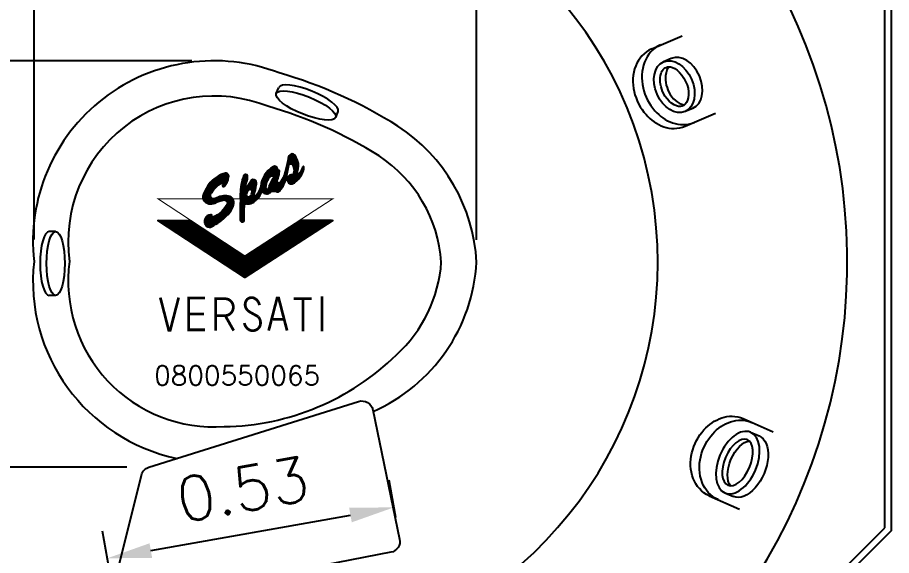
# Model space of a CAD drawing. Extents: x 2.92 to 5.93, y -0.02 to 4.95.
# Drawn here: x 4.025 to 5.605, y 2.651 to 3.624 of the extents above; entities that cross this region are included whole.
import ezdxf

# ---------------------------------------------------------------- set-up
doc = ezdxf.new("R2010")
doc.units = 0
doc.header["$MEASUREMENT"] = 0
doc.layers.get('0').update_dxf_attribs({"linetype": 'CONTINUOUS'})
doc.layers.get('DEFPOINTS').update_dxf_attribs({"linetype": 'CONTINUOUS'})
for name, color, linetype in [('COTAS', 1, 'CONTINUOUS'), ('LOGO', 7, 'CONTINUOUS'), ('SPA-MAYORCA', 7, 'CONTINUOUS')]:
    doc.layers.add(name, color=color, linetype=linetype)
doc.styles.add('COTA', font='ROMANS.SHX', dxfattribs={"height": 0.08})
doc.dimstyles.new('COTA', dxfattribs={"dimtxt": 0.04, "dimasz": 0.08, "dimexe": 0.05, "dimexo": 0.04, "dimgap": 0.04, "dimtad": 1, "dimzin": 0, "dimtxsty": 'COTA', "dimcen": 0.05, "dimclrd": 256, "dimclre": 256, "dimclrt": 7, "dimaunit": 1, "dimazin": 3, "dimtfac": 1, "dimtix": 1, "dimtofl": 0, "dimtmove": 0, "dimatfit": 3, "dimtolj": 1, "dimtzin": 0})

# ---------------------------------------------------------------- blocks, each defined once
blk = doc.blocks.new('*D7')
at = {"linetype": 'BYBLOCK'}
for p, q in [((6.9946, 2.4861), (6.9946, 2.9684)), ((7.7946, 2.485), (7.7946, 2.9684)), ((7.7146, 2.9184), (7.0746, 2.9184))]:
    blk.add_line(p, q, dxfattribs=at)
for points in [[(7.0746, 2.9317), (7.0746, 2.9051), (6.9946, 2.9184)], [(7.7146, 2.9317), (7.7146, 2.9051), (7.7946, 2.9184)]]:
    blk.add_solid(points, dxfattribs=at)
at = {"layer": 'DEFPOINTS', "color": 0, "linetype": 'BYBLOCK'}
for p in [(6.9946, 2.9184), (6.9946, 2.4461, 2.7), (7.7946, 2.445, 2.7)]:
    blk.add_point(p, dxfattribs=at)
at = {"color": 7, "linetype": 'BYBLOCK', "insert": (7.3946, 2.9984), "char_height": 0.08, "attachment_point": 5, "style": 'COTA'}
blk.add_mtext('\\A1;0.80', dxfattribs=at)
blk = doc.blocks.new('*D8')
at = {"linetype": 'BYBLOCK'}
for p, q in [((7.6485, 1.9833), (7.6365, 2.0508)), ((7.2057, 1.9234), (7.5665, 1.9875)), ((7.1302, 1.8912), (7.1182, 1.9586))]:
    blk.add_line(p, q, dxfattribs=at)
for points in [[(7.5642, 2.0007), (7.5689, 1.9744), (7.6453, 2.0015)], [(7.2034, 1.9365), (7.2081, 1.9102), (7.127, 1.9094)]]:
    blk.add_solid(points, dxfattribs=at)
at = {"layer": 'DEFPOINTS', "color": 0, "linetype": 'BYBLOCK'}
for p in [(7.6453, 2.0015), (7.6555, 1.944, 2.7), (7.1372, 1.8518, 2.7)]:
    blk.add_point(p, dxfattribs=at)
at = {"color": 7, "linetype": 'BYBLOCK', "insert": (7.3721, 2.0342), "char_height": 0.08, "attachment_point": 5, "rotation": 10.0821, "style": 'COTA'}
blk.add_mtext('\\A1;0.53', dxfattribs=at)
blk = doc.blocks.new('*D10')
at = {"linetype": 'BYBLOCK'}
for p, q in [((7.28, 2.809), (6.8512, 2.809)), ((6.9012, 2.729), (6.9012, 2.1541)), ((7.1623, 2.0741), (6.8512, 2.0741))]:
    blk.add_line(p, q, dxfattribs=at)
for points in [[(6.8878, 2.729), (6.9145, 2.729), (6.9012, 2.809)], [(6.8878, 2.1541), (6.9145, 2.1541), (6.9012, 2.0741)]]:
    blk.add_solid(points, dxfattribs=at)
at = {"layer": 'DEFPOINTS', "color": 0, "linetype": 'BYBLOCK'}
for p in [(7.32, 2.809, 2.7), (6.9012, 2.0741), (7.2023, 2.0741, 2.7)]:
    blk.add_point(p, dxfattribs=at)
at = {"color": 7, "linetype": 'BYBLOCK', "insert": (6.8212, 2.4416), "char_height": 0.08, "attachment_point": 5, "rotation": 90, "style": 'COTA'}
blk.add_mtext('\\A1;0.74', dxfattribs=at)
blk = doc.blocks.new('LOGO-SPA')
at = {"layer": 'LOGO'}
for p, q in [((0.0827, 0.3477), (0.0977, 0.3477)), ((0.0829, 0.3487), (0.0972, 0.3487)), ((0.0832, 0.3497), (0.0965, 0.3497)), ((0.0837, 0.3507), (0.0959, 0.3507)), ((0.0843, 0.3517), (0.0952, 0.3517)), ((0.0851, 0.3527), (0.0946, 0.3527)), ((0.0862, 0.3537), (0.0938, 0.3537)), ((0.0877, 0.3547), (0.0925, 0.3547)), ((0.0562, 0.3327), (0.0594, 0.3327)), ((0.0796, 0.3327), (0.0834, 0.3327)), ((0.0799, 0.3337), (0.0837, 0.3337)), ((0.0801, 0.3347), (0.0838, 0.3347)), ((0.0804, 0.3357), (0.0841, 0.3357)), ((0.0806, 0.3367), (0.0847, 0.3367)), ((0.0808, 0.3377), (0.1009, 0.3377)), ((0.081, 0.3387), (0.1008, 0.3387)), ((0.0813, 0.3397), (0.1006, 0.3397)), ((0.0815, 0.3407), (0.1004, 0.3407)), ((0.0817, 0.3417), (0.1001, 0.3417)), ((0.0818, 0.3427), (0.0998, 0.3427)), ((0.082, 0.3437), (0.0995, 0.3437)), ((0.0822, 0.3447), (0.0991, 0.3447)), ((0.0824, 0.3457), (0.0987, 0.3457)), ((0.0825, 0.3467), (0.0982, 0.3467)), ((0.0893, 0.3367), (0.101, 0.3367)), ((0.09, 0.3357), (0.101, 0.3357)), ((0.0907, 0.3347), (0.101, 0.3347)), ((0.0912, 0.3337), (0.101, 0.3337)), ((0.0917, 0.3327), (0.1009, 0.3327)), ((0.0026, 0.3167), (0.0086, 0.3167)), ((0.0035, 0.3177), (0.0076, 0.3177)), ((0.0394, 0.3167), (0.0657, 0.3167)), ((0.04, 0.3177), (0.0658, 0.3177)), ((0.0407, 0.3187), (0.066, 0.3187)), ((0.0414, 0.3197), (0.066, 0.3197)), ((0.0422, 0.3207), (0.0661, 0.3207)), ((0.0429, 0.3217), (0.0662, 0.3217)), ((0.0438, 0.3227), (0.0668, 0.3227)), ((0.0447, 0.3237), (0.0669, 0.3237)), ((0.0456, 0.3247), (0.0666, 0.3247)), ((0.0466, 0.3257), (0.0655, 0.3257)), ((0.0477, 0.3267), (0.0632, 0.3267)), ((0.0488, 0.3277), (0.0632, 0.3277)), ((0.05, 0.3287), (0.063, 0.3287)), ((0.0513, 0.3297), (0.0627, 0.3297)), ((0.0527, 0.3307), (0.0621, 0.3307)), ((0.0543, 0.3317), (0.0612, 0.3317)), ((0.0752, 0.3167), (0.0801, 0.3167)), ((0.0756, 0.3177), (0.0803, 0.3177)), ((0.0759, 0.3187), (0.0805, 0.3187)), ((0.0762, 0.3197), (0.0807, 0.3197)), ((0.0765, 0.3207), (0.0809, 0.3207)), ((0.0768, 0.3217), (0.0812, 0.3217)), ((0.0771, 0.3227), (0.0814, 0.3227)), ((0.0773, 0.3237), (0.0816, 0.3237)), ((0.0776, 0.3247), (0.0818, 0.3247)), ((0.0778, 0.3257), (0.082, 0.3257)), ((0.078, 0.3267), (0.0822, 0.3267)), ((0.0781, 0.3277), (0.0824, 0.3277)), ((0.0784, 0.3287), (0.0826, 0.3287)), ((0.0787, 0.3297), (0.0828, 0.3297)), ((0.079, 0.3307), (0.083, 0.3307)), ((0.0793, 0.3317), (0.0832, 0.3317)), ((0.0862, 0.3167), (0.1064, 0.3167)), ((0.0912, 0.3177), (0.1069, 0.3177)), ((0.092, 0.3317), (0.1008, 0.3317)), ((0.092, 0.3187), (0.1074, 0.3187)), ((0.0923, 0.3207), (0.0987, 0.3207)), ((0.0923, 0.3197), (0.0984, 0.3197)), ((0.0924, 0.3307), (0.1007, 0.3307)), ((0.0925, 0.3217), (0.099, 0.3217)), ((0.0926, 0.3297), (0.1006, 0.3297)), ((0.0928, 0.3287), (0.1005, 0.3287)), ((0.0928, 0.3227), (0.0993, 0.3227)), ((0.0929, 0.3277), (0.1004, 0.3277)), ((0.0929, 0.3237), (0.0995, 0.3237)), ((0.093, 0.3267), (0.1002, 0.3267)), ((0.093, 0.3257), (0.1, 0.3257)), ((0.093, 0.3247), (0.0998, 0.3247)), ((0.1011, 0.3197), (0.1079, 0.3197)), ((0.1025, 0.3207), (0.1084, 0.3207)), ((0.1036, 0.3217), (0.1088, 0.3217)), ((0.1045, 0.3227), (0.1091, 0.3227)), ((0.1052, 0.3237), (0.1094, 0.3237)), ((0.1057, 0.3247), (0.1097, 0.3247)), ((0.1061, 0.3257), (0.11, 0.3257)), ((0.1065, 0.3267), (0.1102, 0.3267)), ((0.1069, 0.3277), (0.1104, 0.3277)), ((0.1074, 0.3287), (0.1106, 0.3287)), ((0.1079, 0.3297), (0.1107, 0.3297)), ((0.1084, 0.3307), (0.1108, 0.3307)), ((0.1085, 0.3317), (0.1107, 0.3317)), ((-0.0528, 0.3002), (-0.0508, 0.2996)), ((-0.052, 0.301), (-0.05, 0.3004)), ((-0.0513, 0.3017), (-0.0491, 0.3011)), ((-0.0505, 0.3025), (-0.0482, 0.3018)), ((-0.0496, 0.3033), (-0.0473, 0.3026)), ((-0.0488, 0.304), (-0.0463, 0.3033)), ((-0.0479, 0.3047), (-0.0453, 0.304)), ((-0.047, 0.3055), (-0.0443, 0.3047)), ((-0.046, 0.3062), (-0.0432, 0.3054)), ((-0.045, 0.3069), (-0.0421, 0.3061)), ((-0.044, 0.3076), (-0.041, 0.3067)), ((-0.043, 0.3083), (-0.0397, 0.3074)), ((-0.0419, 0.309), (-0.0376, 0.3078)), ((-0.0408, 0.3097), (-0.0327, 0.3073)), ((-0.0396, 0.3103), (-0.0323, 0.3082)), ((-0.0384, 0.311), (-0.032, 0.3091)), ((-0.0372, 0.3116), (-0.0317, 0.31)), ((-0.0358, 0.3122), (-0.0314, 0.3109)), ((-0.0344, 0.3128), (-0.0311, 0.3119)), ((-0.0327, 0.3133), (-0.0309, 0.3128)), ((-0.0024, 0.3007), (0.0061, 0.3007)), ((-0.0022, 0.3017), (0.0063, 0.3017)), ((-0.002, 0.3027), (0.0065, 0.3027)), ((-0.0017, 0.3037), (0.0068, 0.3037)), ((-0.0015, 0.3047), (0.0072, 0.3047)), ((-0.0012, 0.3057), (0.0076, 0.3057)), ((-0.001, 0.3067), (0.0079, 0.3067)), ((-0.0007, 0.3077), (0.0082, 0.3077)), ((-0.0004, 0.3087), (0.0085, 0.3087)), ((-0.0001, 0.3097), (0.0087, 0.3097)), ((0.0003, 0.3107), (0.0088, 0.3107)), ((0.0006, 0.3117), (0.009, 0.3117)), ((0.001, 0.3127), (0.009, 0.3127)), ((0.0013, 0.3137), (0.0091, 0.3137)), ((0.0017, 0.3147), (0.0091, 0.3147)), ((0.0021, 0.3157), (0.009, 0.3157)), ((0.0117, 0.3007), (0.0253, 0.3007)), ((0.0123, 0.3017), (0.0253, 0.3017)), ((0.0129, 0.3027), (0.0253, 0.3027)), ((0.0135, 0.3037), (0.0251, 0.3037)), ((0.014, 0.3047), (0.0248, 0.3047)), ((0.0146, 0.3057), (0.0243, 0.3057)), ((0.0152, 0.3067), (0.0236, 0.3067)), ((0.0161, 0.3077), (0.0227, 0.3077)), ((0.0181, 0.3087), (0.0207, 0.3087)), ((0.0333, 0.3007), (0.0425, 0.3007)), ((0.0335, 0.3017), (0.0427, 0.3017)), ((0.0337, 0.3027), (0.043, 0.3027)), ((0.034, 0.3037), (0.0434, 0.3037)), ((0.0342, 0.3047), (0.0438, 0.3047)), ((0.0345, 0.3057), (0.0442, 0.3057)), ((0.0348, 0.3067), (0.0447, 0.3067)), ((0.0352, 0.3077), (0.0453, 0.3077)), ((0.0355, 0.3087), (0.0459, 0.3087)), ((0.0359, 0.3097), (0.0465, 0.3097)), ((0.0363, 0.3107), (0.0472, 0.3107)), ((0.0367, 0.3117), (0.048, 0.3117)), ((0.0372, 0.3127), (0.0488, 0.3127)), ((0.0377, 0.3137), (0.0497, 0.3137)), ((0.0382, 0.3147), (0.0507, 0.3147)), ((0.0388, 0.3157), (0.0655, 0.3157)), ((0.0499, 0.3007), (0.0753, 0.3007)), ((0.0503, 0.3017), (0.0757, 0.3017)), ((0.0508, 0.3027), (0.0762, 0.3027)), ((0.0513, 0.3037), (0.0633, 0.3037)), ((0.0517, 0.3047), (0.0627, 0.3047)), ((0.0522, 0.3057), (0.0626, 0.3057)), ((0.0527, 0.3067), (0.0627, 0.3067)), ((0.0533, 0.3077), (0.0631, 0.3077)), ((0.0538, 0.3087), (0.0635, 0.3087)), ((0.0543, 0.3097), (0.0639, 0.3097)), ((0.0549, 0.3107), (0.0643, 0.3107)), ((0.0555, 0.3117), (0.0646, 0.3117)), ((0.0561, 0.3127), (0.0649, 0.3127)), ((0.0567, 0.3137), (0.0651, 0.3137)), ((0.0569, 0.3147), (0.0653, 0.3147)), ((0.0681, 0.3037), (0.0766, 0.3037)), ((0.0689, 0.3047), (0.077, 0.3047)), ((0.0695, 0.3057), (0.0773, 0.3057)), ((0.0702, 0.3067), (0.0777, 0.3067)), ((0.0708, 0.3077), (0.078, 0.3077)), ((0.0714, 0.3087), (0.0782, 0.3087)), ((0.0719, 0.3097), (0.0785, 0.3097)), ((0.0725, 0.3107), (0.0788, 0.3107)), ((0.073, 0.3117), (0.079, 0.3117)), ((0.0735, 0.3127), (0.0792, 0.3127)), ((0.0739, 0.3137), (0.0794, 0.3137)), ((0.0744, 0.3147), (0.0796, 0.3147)), ((0.0748, 0.3157), (0.0799, 0.3157)), ((0.0811, 0.3087), (0.1001, 0.3087)), ((0.0811, 0.3077), (0.0992, 0.3077)), ((0.0812, 0.3097), (0.1009, 0.3097)), ((0.0813, 0.3107), (0.1018, 0.3107)), ((0.0813, 0.3067), (0.0982, 0.3067)), ((0.0816, 0.3117), (0.1028, 0.3117)), ((0.0816, 0.3057), (0.0971, 0.3057)), ((0.082, 0.3127), (0.1036, 0.3127)), ((0.082, 0.3047), (0.0959, 0.3047)), ((0.0826, 0.3137), (0.1044, 0.3137)), ((0.0826, 0.3037), (0.0945, 0.3037)), ((0.0834, 0.3147), (0.1051, 0.3147)), ((0.0835, 0.3027), (0.0929, 0.3027)), ((0.0845, 0.3157), (0.1057, 0.3157)), ((0.085, 0.3017), (0.0911, 0.3017)), ((-0.063, 0.2852), (-0.0626, 0.2851)), ((-0.0626, 0.2861), (-0.0622, 0.2859)), ((-0.0622, 0.2869), (-0.0617, 0.2868)), ((-0.0617, 0.2878), (-0.0611, 0.2876)), ((-0.0613, 0.2887), (-0.0605, 0.2884)), ((-0.0608, 0.2895), (-0.0599, 0.2893)), ((-0.0603, 0.2904), (-0.0593, 0.2901)), ((-0.0598, 0.2912), (-0.0587, 0.2909)), ((-0.0592, 0.2921), (-0.0581, 0.2917)), ((-0.0587, 0.2929), (-0.0574, 0.2925)), ((-0.0581, 0.2937), (-0.0568, 0.2934)), ((-0.0575, 0.2946), (-0.0561, 0.2942)), ((-0.0569, 0.2954), (-0.0554, 0.295)), ((-0.0563, 0.2962), (-0.0547, 0.2958)), ((-0.0556, 0.297), (-0.054, 0.2965)), ((-0.0549, 0.2978), (-0.0532, 0.2973)), ((-0.0543, 0.2986), (-0.0525, 0.2981)), ((-0.0535, 0.2994), (-0.0517, 0.2989)), ((-0.0041, 0.2867), (0.0083, 0.2867)), ((-0.0041, 0.2857), (0.0078, 0.2857)), ((-0.0041, 0.2847), (0.0075, 0.2847)), ((-0.004, 0.2887), (0.0096, 0.2887)), ((-0.004, 0.2877), (0.0088, 0.2877)), ((-0.0039, 0.2897), (0.0104, 0.2897)), ((-0.0038, 0.2917), (0.0236, 0.2917)), ((-0.0038, 0.2907), (0.0116, 0.2907)), ((-0.0037, 0.2927), (0.0238, 0.2927)), ((-0.0035, 0.2937), (0.024, 0.2937)), ((-0.0034, 0.2947), (0.0058, 0.2947)), ((-0.0033, 0.2957), (0.0057, 0.2957)), ((-0.0031, 0.2967), (0.0057, 0.2967)), ((-0.003, 0.2977), (0.0057, 0.2977)), ((-0.0028, 0.2987), (0.0058, 0.2987)), ((-0.0026, 0.2997), (0.0059, 0.2997)), ((0.0075, 0.2947), (0.0242, 0.2947)), ((0.0081, 0.2957), (0.0243, 0.2957)), ((0.0089, 0.2967), (0.0245, 0.2967)), ((0.0096, 0.2977), (0.0246, 0.2977)), ((0.0104, 0.2987), (0.0247, 0.2987)), ((0.011, 0.2997), (0.0251, 0.2997)), ((0.0168, 0.2907), (0.0234, 0.2907)), ((0.017, 0.2847), (0.0215, 0.2847)), ((0.0171, 0.2897), (0.0231, 0.2897)), ((0.0171, 0.2857), (0.0218, 0.2857)), ((0.0172, 0.2887), (0.0228, 0.2887)), ((0.0172, 0.2877), (0.0225, 0.2877)), ((0.0172, 0.2867), (0.0222, 0.2867)), ((0.0279, 0.2847), (0.0337, 0.2847)), ((0.0285, 0.2857), (0.0341, 0.2857)), ((0.0291, 0.2867), (0.0344, 0.2867)), ((0.0296, 0.2877), (0.0666, 0.2877)), ((0.0301, 0.2887), (0.0676, 0.2887)), ((0.0305, 0.2897), (0.0681, 0.2897)), ((0.0309, 0.2907), (0.0689, 0.2907)), ((0.0313, 0.2917), (0.0697, 0.2917)), ((0.0317, 0.2927), (0.0422, 0.2927)), ((0.032, 0.2937), (0.0417, 0.2937)), ((0.0323, 0.2947), (0.0416, 0.2947)), ((0.0326, 0.2957), (0.0416, 0.2957)), ((0.0328, 0.2967), (0.0417, 0.2967)), ((0.0329, 0.2977), (0.0418, 0.2977)), ((0.033, 0.2987), (0.042, 0.2987)), ((0.0332, 0.2997), (0.0422, 0.2997)), ((0.0364, 0.2867), (0.0509, 0.2867)), ((0.0372, 0.2857), (0.0498, 0.2857)), ((0.0383, 0.2847), (0.0485, 0.2847)), ((0.0466, 0.2927), (0.0705, 0.2927)), ((0.0472, 0.2937), (0.0712, 0.2937)), ((0.0475, 0.2947), (0.0719, 0.2947)), ((0.0479, 0.2957), (0.0725, 0.2957)), ((0.0483, 0.2967), (0.0731, 0.2967)), ((0.0487, 0.2977), (0.0737, 0.2977)), ((0.0491, 0.2987), (0.0743, 0.2987)), ((0.0495, 0.2997), (0.0748, 0.2997)), ((-0.066, 0.2771), (-0.0632, 0.2762)), ((-0.066, 0.2761), (-0.0629, 0.2751)), ((-0.0659, 0.278), (-0.0635, 0.2773)), ((-0.0658, 0.275), (-0.0624, 0.274)), ((-0.0656, 0.2789), (-0.0636, 0.2784)), ((-0.0653, 0.2738), (-0.0617, 0.2728)), ((-0.0652, 0.2798), (-0.0637, 0.2794)), ((-0.0649, 0.2807), (-0.0637, 0.2804)), ((-0.0645, 0.2816), (-0.0636, 0.2814)), ((-0.0642, 0.2825), (-0.0635, 0.2823)), ((-0.0641, 0.2725), (-0.0608, 0.2715)), ((-0.0638, 0.2834), (-0.0633, 0.2832)), ((-0.0634, 0.2843), (-0.063, 0.2842)), ((-0.061, 0.2706), (-0.0594, 0.2701)), ((-0.0269, 0.2746), (-0.0267, 0.2746)), ((-0.0256, 0.2736), (-0.0235, 0.2736)), ((-0.0247, 0.2726), (-0.0221, 0.2726)), ((-0.024, 0.2716), (-0.0212, 0.2716)), ((-0.0235, 0.2706), (-0.0206, 0.2706)), ((-0.0231, 0.2696), (-0.0201, 0.2696)), ((-0.0041, 0.2837), (0.0073, 0.2837)), ((-0.0041, 0.2827), (0.0071, 0.2827)), ((-0.0041, 0.2817), (0.0068, 0.2817)), ((-0.0041, 0.2807), (0.0067, 0.2807)), ((-0.0041, 0.2797), (0.007, 0.2797)), ((-0.0041, 0.2787), (0.0075, 0.2787)), ((-0.0041, 0.2777), (0.0299, 0.2777)), ((-0.0041, 0.2767), (0.0292, 0.2767)), ((-0.0041, 0.2757), (0.0284, 0.2757)), ((-0.0041, 0.2747), (0.0275, 0.2747)), ((-0.0041, 0.2737), (0.0265, 0.2737)), ((-0.0041, 0.2727), (0.0255, 0.2727)), ((-0.0041, 0.2717), (0.0243, 0.2717)), ((-0.0041, 0.2707), (0.0232, 0.2707)), ((-0.0041, 0.2697), (0.0223, 0.2697)), ((-0.0041, 0.2687), (0.0212, 0.2687)), ((0.0133, 0.2787), (0.0306, 0.2787)), ((0.0146, 0.2797), (0.0312, 0.2797)), ((0.0155, 0.2807), (0.0209, 0.2807)), ((0.0161, 0.2817), (0.0206, 0.2817)), ((0.0165, 0.2827), (0.0207, 0.2827)), ((0.0168, 0.2837), (0.0211, 0.2837)), ((0.0252, 0.2807), (0.0318, 0.2807)), ((0.026, 0.2817), (0.0324, 0.2817)), ((0.0267, 0.2827), (0.0328, 0.2827)), ((0.0273, 0.2837), (0.0333, 0.2837)), ((0.04, 0.2837), (0.0468, 0.2837)), ((-0.0291, 0.2536), (-0.0251, 0.2536)), ((-0.0284, 0.2546), (-0.0244, 0.2546)), ((-0.0276, 0.2556), (-0.0238, 0.2556)), ((-0.0269, 0.2566), (-0.0232, 0.2566)), ((-0.0263, 0.2576), (-0.0227, 0.2576)), ((-0.0257, 0.2586), (-0.0222, 0.2586)), ((-0.0251, 0.2596), (-0.0217, 0.2596)), ((-0.0245, 0.2606), (-0.0213, 0.2606)), ((-0.024, 0.2616), (-0.021, 0.2616)), ((-0.0235, 0.2626), (-0.0206, 0.2626)), ((-0.023, 0.2636), (-0.0203, 0.2636)), ((-0.0228, 0.2686), (-0.0198, 0.2686)), ((-0.0226, 0.2676), (-0.0197, 0.2676)), ((-0.0226, 0.2646), (-0.0201, 0.2646)), ((-0.0225, 0.2666), (-0.0197, 0.2666)), ((-0.0225, 0.2656), (-0.0198, 0.2656)), ((-0.0042, 0.2567), (0.0031, 0.2567)), ((-0.0042, 0.2557), (0.003, 0.2557)), ((-0.0042, 0.2547), (0.0029, 0.2547)), ((-0.0042, 0.2537), (0.0029, 0.2537)), ((-0.0041, 0.2677), (0.0198, 0.2677)), ((-0.0041, 0.2667), (0.0181, 0.2667)), ((-0.0041, 0.2657), (0.0158, 0.2657)), ((-0.0041, 0.2647), (0.0044, 0.2647)), ((-0.0041, 0.2637), (0.0038, 0.2637)), ((-0.0041, 0.2627), (0.0036, 0.2627)), ((-0.0041, 0.2617), (0.0035, 0.2617)), ((-0.0041, 0.2607), (0.0034, 0.2607)), ((-0.0041, 0.2597), (0.0033, 0.2597)), ((-0.0041, 0.2587), (0.0032, 0.2587)), ((-0.0041, 0.2577), (0.0031, 0.2577)), ((-0.0627, 0.2379), (-0.0577, 0.2378)), ((-0.0619, 0.2389), (-0.0586, 0.2389)), ((-0.0605, 0.2399), (-0.0592, 0.2399)), ((-0.0498, 0.2378), (-0.0414, 0.2377)), ((-0.0476, 0.2388), (-0.0401, 0.2387)), ((-0.0456, 0.2398), (-0.0389, 0.2397)), ((-0.0439, 0.2407), (-0.0378, 0.2407)), ((-0.0422, 0.2417), (-0.0367, 0.2417)), ((-0.0407, 0.2427), (-0.0356, 0.2427)), ((-0.0393, 0.2437), (-0.0346, 0.2437)), ((-0.038, 0.2447), (-0.0336, 0.2447)), ((-0.0368, 0.2457), (-0.0327, 0.2457)), ((-0.0356, 0.2467), (-0.0318, 0.2467)), ((-0.0346, 0.2477), (-0.0307, 0.2476)), ((-0.0335, 0.2487), (-0.0296, 0.2486)), ((-0.0325, 0.2497), (-0.0285, 0.2496)), ((-0.0316, 0.2506), (-0.0275, 0.2506)), ((-0.0307, 0.2516), (-0.0267, 0.2516)), ((-0.0299, 0.2526), (-0.0259, 0.2526)), ((-0.0044, 0.2407), (0.0026, 0.2407)), ((-0.0044, 0.2397), (0.0026, 0.2397)), ((-0.0044, 0.2387), (0.0026, 0.2387)), ((-0.0044, 0.2377), (0.0027, 0.2377)), ((-0.0043, 0.2477), (0.0026, 0.2477)), ((-0.0043, 0.2467), (0.0026, 0.2467)), ((-0.0043, 0.2457), (0.0026, 0.2457)), ((-0.0043, 0.2447), (0.0026, 0.2447)), ((-0.0043, 0.2437), (0.0026, 0.2437)), ((-0.0043, 0.2427), (0.0026, 0.2427)), ((-0.0043, 0.2417), (0.0026, 0.2417)), ((-0.0042, 0.2527), (0.0028, 0.2527)), ((-0.0042, 0.2517), (0.0027, 0.2517)), ((-0.0042, 0.2507), (0.0027, 0.2507)), ((-0.0042, 0.2497), (0.0027, 0.2497)), ((-0.0042, 0.2487), (0.0026, 0.2487)), ((-0.0642, 0.2339), (-0.047, 0.2338)), ((-0.0642, 0.2329), (-0.0486, 0.2328)), ((-0.064, 0.2349), (-0.0455, 0.2348)), ((-0.064, 0.2319), (-0.0502, 0.2318)), ((-0.0638, 0.2359), (-0.044, 0.2357)), ((-0.0637, 0.2309), (-0.052, 0.2308)), ((-0.0634, 0.2369), (-0.0559, 0.2368)), ((-0.0632, 0.2299), (-0.0539, 0.2298)), ((-0.0625, 0.2289), (-0.056, 0.2288)), ((-0.0616, 0.2279), (-0.058, 0.2278)), ((-0.0523, 0.2368), (-0.0427, 0.2367)), ((-0.0044, 0.2367), (0.0027, 0.2367)), ((-0.0044, 0.2357), (0.0027, 0.2357)), ((-0.004, 0.2347), (0.0027, 0.2347)), ((-0.0034, 0.2337), (0.0023, 0.2337)), ((-0.002, 0.2327), (0.0012, 0.2327))]:
    blk.add_line(p, q, dxfattribs=at)
for points in [[(0.0661, 0.3216, 0.727378), (0.0643, 0.3258, -0.469018), (0.0631, 0.327, 0.613485), (0.055, 0.3321, 0.243521), (0.0328, 0.2961, -0.104715), (0.0247, 0.2799, -0.779243), (0.0208, 0.2829, 0.081789), (0.0247, 0.2985, 0.303549), (0.0232, 0.3072, 0.515712), (0.0148, 0.306, -0.049577), (0.0076, 0.2949, -0.933155), (0.0058, 0.2949, -0.099103), (0.007, 0.3042, 0.118143), (0.0091, 0.3156, 0.672668), (0.0025, 0.3165, 0.103339), (-0.0041, 0.2823, -0.006334), (-0.0044, 0.2365, 0.425765), (-0.0002, 0.2323, 0.372026), (0.0028, 0.235, -0.040509), (0.0037, 0.2632, -0.56318), (0.0076, 0.265, 0.265367), (0.0235, 0.271, 0.177196), (0.0352, 0.2895, 0.569602), (0.049, 0.2851, 0.154183), (0.0577, 0.2974, 0.263932), (0.0604, 0.2881, 0.545347), (0.0682, 0.2899, 0.121867), (0.0787, 0.3106, 0.005542), (0.0838, 0.3346, -0.709718), (0.0895, 0.3364, -0.241829), (0.0922, 0.3205, -0.51419), (0.0895, 0.3172, 0.226472), (0.0835, 0.3148, 0.287367), (0.0817, 0.3052, 0.439155), (0.091, 0.3016, 0.113867), (0.1009, 0.3097, 0.183689), (0.1108, 0.331, 1.218479), (0.1084, 0.3307, 0.022724), (0.1063, 0.3262, -0.265537), (0.0979, 0.3184, 0.101888), (0.1009, 0.3379, 0.130246), (0.0949, 0.352, 0.445595), (0.0877, 0.3547, 0.241653), (0.0826, 0.3475, -0.04029), (0.0781, 0.3276, -0.119047), (0.0679, 0.3034, -0.825358), (0.0628, 0.307, 0.101586)], [(-0.0273, 0.2656, -0.199378), (-0.054, 0.241, -0.637752), (-0.0555, 0.2425, 0.5729), (-0.0578, 0.2453, 0.665509), (-0.0651, 0.2248, 0.39201), (-0.0558, 0.2242, 0.107078), (-0.0285, 0.244, 0.164526), (-0.0162, 0.2632, 0.451027), (-0.0252, 0.2788, 0.193714), (-0.0495, 0.2743, -0.323872), (-0.0558, 0.2752, -0.424325), (-0.0558, 0.2857, -0.120385), (-0.0381, 0.3024, -0.819668), (-0.0357, 0.2994, 1.059423), (-0.0327, 0.2967, 0.12098), (-0.0252, 0.3129, 0.569153), (-0.0309, 0.3201, 0.077005), (-0.039, 0.3177, 0.2031), (-0.0706, 0.2823, 0.32805), (-0.0684, 0.2694, 0.3621), (-0.0474, 0.2677, -0.063783), (-0.0339, 0.2719, -0.502068)], [(-0.0266, 0.2654, -0.19997), (-0.0537, 0.2403, -0.637752), (-0.0561, 0.2428, 0.581322), (-0.0577, 0.2446, 0.667721), (-0.0646, 0.2253, 0.397647), (-0.0561, 0.2248, 0.107586), (-0.029, 0.2445, 0.165177), (-0.0169, 0.2634, 0.451779), (-0.0253, 0.2781, 0.193938), (-0.0491, 0.2737, -0.325222), (-0.0563, 0.2747, -0.421224), (-0.0563, 0.2861, -0.120058), (-0.0384, 0.3031, -0.828301), (-0.0352, 0.299, 1.070379), (-0.0332, 0.2972, 0.121419), (-0.0259, 0.3131, 0.573428), (-0.0308, 0.3194, 0.077005), (-0.0387, 0.3171, 0.203321), (-0.0699, 0.282, 0.329382), (-0.0679, 0.2699, 0.363333), (-0.0478, 0.2684, -0.064097), (-0.034, 0.2726, -0.507708)], [(-0.0256, 0.2651, -0.200715), (-0.0534, 0.2394, -0.637752), (-0.0571, 0.2431, 0.623695), (-0.0576, 0.2436, 0.672264), (-0.0639, 0.226, 0.407488), (-0.0567, 0.2257, 0.108338), (-0.0297, 0.2453, 0.166126), (-0.0178, 0.2637, 0.452961), (-0.0255, 0.2771, 0.194238), (-0.0486, 0.2728, -0.326764), (-0.057, 0.274, -0.417602), (-0.0571, 0.2867, -0.119631), (-0.0389, 0.3039, -0.838367), (-0.0345, 0.2983, 1.120116), (-0.034, 0.2978, 0.12211), (-0.0268, 0.3134, 0.581449), (-0.0307, 0.3184, 0.077005), (-0.0383, 0.3162, 0.203646), (-0.069, 0.2816, 0.331487), (-0.0673, 0.2706, 0.365173), (-0.0483, 0.2692, -0.064534), (-0.0342, 0.2736, -0.514079)], [(-0.0327, 0.3009, 0.099813), (-0.0276, 0.3136, 0.590613), (-0.0305, 0.3177, 0.077005), (-0.0379, 0.3155, 0.203919), (-0.0683, 0.2813, 0.333394), (-0.0667, 0.2711, 0.366734), (-0.0487, 0.2699, -0.064877), (-0.0343, 0.2743, -0.518201), (-0.0249, 0.2649, -0.201247), (-0.0531, 0.2387, -0.582728), (-0.058, 0.2428, 0.656931), (-0.0633, 0.2266, 0.417615), (-0.0571, 0.2263, 0.108973), (-0.0302, 0.2458, 0.166911), (-0.0186, 0.2639, 0.454023), (-0.0257, 0.2763, 0.194468), (-0.0482, 0.2721, -0.327776), (-0.0575, 0.2734, -0.415192), (-0.0577, 0.2872, -0.119318), (-0.0393, 0.3046, -0.55581), (-0.0327, 0.3009, -0.55581)], [(-0.0325, 0.302, 0.092371), (-0.028, 0.3138, 0.597183), (-0.0305, 0.3173, 0.077005), (-0.0377, 0.3151, 0.20407), (-0.0679, 0.2811, 0.334509), (-0.0664, 0.2714, 0.367602), (-0.0489, 0.2702, -0.065058), (-0.0344, 0.2747, -0.520132), (-0.0245, 0.2648, -0.201512), (-0.053, 0.2383, -0.53867), (-0.0584, 0.2423, 0.637733), (-0.063, 0.2269, 0.424194), (-0.0573, 0.2267, 0.109326), (-0.0305, 0.2461, 0.16734), (-0.019, 0.264, 0.45464), (-0.0258, 0.276, 0.194588), (-0.048, 0.2718, -0.328255), (-0.0578, 0.2731, -0.414045), (-0.058, 0.2875, -0.11916), (-0.0395, 0.305, -0.482283)], [(-0.0324, 0.303, 0.085954), (-0.0284, 0.3139, 0.606908), (-0.0304, 0.3168, 0.077005), (-0.0376, 0.3147, 0.204244), (-0.0675, 0.281, 0.335863), (-0.0661, 0.2717, 0.368617), (-0.0491, 0.2706, -0.065262), (-0.0344, 0.2752, -0.522126), (-0.0241, 0.2646, -0.201796), (-0.0528, 0.2379, -0.498907), (-0.0589, 0.2418, 0.617317), (-0.0627, 0.2272, 0.432972), (-0.0576, 0.227, 0.109741), (-0.0308, 0.2464, 0.167834), (-0.0194, 0.2641, 0.455385), (-0.0258, 0.2755, 0.194721), (-0.0478, 0.2714, -0.328754), (-0.0581, 0.2728, -0.412849), (-0.0584, 0.2878, -0.118989), (-0.0397, 0.3054, -0.426685)], [(0.0568, 0.3139, 0.731097), (0.0529, 0.3166, 0.222888), (0.0415, 0.2944, 0.85093), (0.0472, 0.2938, -0.057618)], [(-0.0534, 0.2695, -0.155849), (-0.0587, 0.2721, -0.410608), (-0.0591, 0.2884, -0.118649), (-0.0401, 0.3062, -0.349626), (-0.0325, 0.3048, 0.075612), (-0.0293, 0.3142, 0.645853), (-0.0303, 0.3159, 0.077005), (-0.0372, 0.3139, 0.204631), (-0.0667, 0.2806, 0.339125), (-0.0655, 0.2724, 0.272603), (-0.0534, 0.2695)], [(-0.0558, 0.2696, -0.097762), (-0.0591, 0.2717, -0.409457), (-0.0595, 0.2887, -0.118465), (-0.0404, 0.3067, -0.317937), (-0.0326, 0.3057, 0.070925), (-0.0298, 0.3145, 0.710967), (-0.0302, 0.3154, 0.077005), (-0.0369, 0.3134, 0.204869), (-0.0662, 0.2804, 0.341329), (-0.0651, 0.2728, 0.221931)], [(-0.0576, 0.27, -0.053368), (-0.0594, 0.2714, -0.408534), (-0.0599, 0.289, -0.118311), (-0.0406, 0.3071, -0.295063), (-0.0328, 0.3065, 0.068174), (-0.0302, 0.3148, 1.428712), (-0.0302, 0.3149, 0.077005), (-0.0367, 0.313, 0.205084), (-0.0657, 0.2802, 0.343473), (-0.0648, 0.2731, 0.179866)], [(-0.0594, 0.2707, -0.011737), (-0.0598, 0.2711, -0.407665), (-0.0603, 0.2893, -0.118162), (-0.0408, 0.3075, -0.275154), (-0.033, 0.3072, 0.059736), (-0.0307, 0.3143, 0.069654), (-0.0365, 0.3125, 0.205311), (-0.0653, 0.28, 0.345903), (-0.0645, 0.2735, 0.13737)], [(-0.0594, 0.2701, -0.011737), (-0.0598, 0.2704, -0.407665), (-0.0603, 0.2886, -0.118162), (-0.0408, 0.3068, -0.275154), (-0.033, 0.3065, 0.059736), (-0.0307, 0.3137, 0.069654), (-0.0365, 0.3119, 0.205311), (-0.0653, 0.2794, 0.345903), (-0.0645, 0.2728, 0.13737)], [(0.0164, 0.2823, 0.126585), (0.017, 0.2899, 0.511781), (0.0135, 0.2918, 0.264487), (0.0071, 0.2825, 0.439654), (0.0091, 0.2775, 0.320479), (0.0164, 0.2823, 0.320479)], [(-0.0307, 0.2756, -0.40094), (-0.0236, 0.2645, -0.202114), (-0.0526, 0.2374, -0.460904), (-0.0593, 0.2411, 0.594202), (-0.0624, 0.2276, 0.445862), (-0.0579, 0.2275, 0.110255), (-0.0311, 0.2468, 0.168429), (-0.0199, 0.2643, 0.456338), (-0.0259, 0.275, 0.040844), (-0.0307, 0.2756, 0.040844)], [(-0.0273, 0.2746, -0.302137), (-0.023, 0.2643, -0.202442), (-0.0525, 0.2369, -0.426645), (-0.0597, 0.2404, 0.569412), (-0.0619, 0.228, 0.464748), (-0.0582, 0.228, 0.110857), (-0.0315, 0.2472, 0.169099), (-0.0204, 0.2644, 0.457488), (-0.0261, 0.2744, 0.010564)], [(-0.0269, 0.2746, -0.302137), (-0.0227, 0.2643, -0.202442), (-0.0521, 0.2369, -0.426645), (-0.0594, 0.2404, 0.569412), (-0.0616, 0.228, 0.464748), (-0.0579, 0.228, 0.110857), (-0.0312, 0.2472, 0.169099), (-0.0201, 0.2644, 0.457488), (-0.0257, 0.2744, 0.010564)]]:
    blk.add_lwpolyline(points, format="xyb", close=True, dxfattribs=at)
blk.add_lwpolyline([(-0.0475, 0.2709, -0.329293), (-0.0585, 0.2724, -0.411556), (-0.0588, 0.2881, -0.118796), (-0.0399, 0.3058, -0.379161), (-0.0324, 0.3041, 0.079789), (-0.0289, 0.3141, 0.623846), (-0.0304, 0.3163, 0.077005), (-0.0373, 0.3142, 0.204457), (-0.067, 0.2808, 0.337608), (-0.0658, 0.2721, 0.369863), (-0.0494, 0.2711, -0.065501), (-0.0345, 0.2757)], format="xyb", dxfattribs=at)
at = {"layer": 'LOGO', "const_width": 0.002}
blk.add_lwpolyline([(0.1629, 0.274), (0.004, 0.1709), (-0.1529, 0.274)], close=True, dxfattribs=at)
at = {"layer": 'LOGO', "color": 160}
for points in [[(-0.1135, 0.2089), (-0.1529, 0.2348), (-0.0965, 0.2348)], [(-0.0965, 0.2348), (0.004, 0.1688), (0.1057, 0.2348), (0.1629, 0.2348), (0.004, 0.1317), (-0.1529, 0.2348)], [(-0.1136, 0.2095), (-0.1514, 0.2344), (-0.0973, 0.2344)], [(-0.1138, 0.2103), (-0.1496, 0.2338), (-0.0983, 0.2338)], [(-0.1139, 0.2109), (-0.148, 0.2334), (-0.0992, 0.2334)], [(-0.1141, 0.2118), (-0.146, 0.2327), (-0.1003, 0.2327)], [(-0.1142, 0.2125), (-0.1444, 0.2323), (-0.1012, 0.2323)], [(-0.1144, 0.2131), (-0.1427, 0.2318), (-0.1021, 0.2318)], [(-0.1145, 0.2135), (-0.1417, 0.2315), (-0.1027, 0.2315)], [(-0.1146, 0.2144), (-0.1397, 0.2309), (-0.1038, 0.2309)], [(-0.1147, 0.2146), (-0.1391, 0.2307), (-0.1041, 0.2307)], [(-0.1147, 0.2149), (-0.1384, 0.2305), (-0.1045, 0.2305)], [(-0.1149, 0.2156), (-0.1368, 0.23), (-0.1054, 0.23)], [(-0.1151, 0.2165), (-0.1346, 0.2293), (-0.1066, 0.2293)], [(-0.1152, 0.2173), (-0.1326, 0.2288), (-0.1077, 0.2288)], [(-0.1154, 0.2182), (-0.1304, 0.2281), (-0.1089, 0.2281)], [(-0.1156, 0.219), (-0.1285, 0.2275), (-0.11, 0.2275)], [(-0.1157, 0.2198), (-0.1266, 0.227), (-0.1111, 0.227)], [(-0.1159, 0.2207), (-0.1244, 0.2263), (-0.1123, 0.2263)], [(-0.1161, 0.2215), (-0.1225, 0.2257), (-0.1134, 0.2257)], [(-0.1163, 0.2223), (-0.1205, 0.2251), (-0.1144, 0.2251)], [(-0.1164, 0.2231), (-0.1186, 0.2246), (-0.1155, 0.2246)], [(-0.1165, 0.2236), (-0.1175, 0.2242), (-0.1161, 0.2242)], [(0.1214, 0.2089), (0.1609, 0.2348), (0.1044, 0.2348)], [(0.1216, 0.2095), (0.1593, 0.2344), (0.1052, 0.2344)], [(0.1217, 0.2103), (0.1576, 0.2338), (0.1062, 0.2338)], [(0.1219, 0.2109), (0.156, 0.2334), (0.1071, 0.2334)], [(0.122, 0.2118), (0.1539, 0.2327), (0.1083, 0.2327)], [(0.1222, 0.2125), (0.1523, 0.2323), (0.1091, 0.2323)], [(0.1223, 0.2131), (0.1507, 0.2318), (0.11, 0.2318)], [(0.1224, 0.2135), (0.1497, 0.2315), (0.1106, 0.2315)], [(0.1226, 0.2144), (0.1476, 0.2309), (0.1117, 0.2309)], [(0.1226, 0.2146), (0.147, 0.2307), (0.1121, 0.2307)], [(0.1227, 0.2149), (0.1463, 0.2305), (0.1125, 0.2305)], [(0.1228, 0.2156), (0.1448, 0.23), (0.1133, 0.23)], [(0.123, 0.2165), (0.1425, 0.2293), (0.1146, 0.2293)], [(0.1232, 0.2173), (0.1406, 0.2288), (0.1156, 0.2288)], [(0.1234, 0.2182), (0.1384, 0.2281), (0.1169, 0.2281)], [(0.1235, 0.219), (0.1365, 0.2275), (0.1179, 0.2275)], [(0.1237, 0.2198), (0.1345, 0.227), (0.119, 0.227)], [(0.1239, 0.2207), (0.1323, 0.2263), (0.1202, 0.2263)], [(0.124, 0.2215), (0.1304, 0.2257), (0.1213, 0.2257)], [(0.1242, 0.2223), (0.1285, 0.2251), (0.1224, 0.2251)], [(0.1244, 0.2231), (0.1266, 0.2246), (0.1234, 0.2246)], [(0.1245, 0.2236), (0.1254, 0.2242), (0.1241, 0.2242)]]:
    blk.add_lwpolyline(points, close=True, dxfattribs=at)
at = {"layer": 'LOGO', "color": 160, "const_width": 0.03}
blk.add_lwpolyline([(-0.1049, 0.2218), (0.004, 0.1503), (0.1133, 0.2212)], dxfattribs=at)
at = {"layer": 'LOGO', "const_width": 0.005}
for points in [[(-0.1156, 0.0954), (-0.1308, 0.0364), (-0.1335, 0.0364), (-0.1487, 0.0954)], [(-0.0682, 0.0947), (-0.0974, 0.0947), (-0.0974, 0.0371), (-0.0682, 0.0371)], [(0.0804, 0.0357), (0.0652, 0.0947), (0.0624, 0.0947), (0.0472, 0.0357)], [(0.0923, 0.0933), (0.125, 0.0933)], [(0.109, 0.0343), (0.109, 0.0933)], [(0.1437, 0.0975), (0.1437, 0.0343)], [(-0.0696, 0.0656), (-0.0974, 0.0656)], [(-0.0314, 0.0628), (-0.0161, 0.0357)], [(0.0547, 0.0561), (0.0773, 0.0561)]]:
    blk.add_lwpolyline(points, dxfattribs=at)
for points in [[(-0.0488, 0.0628), (-0.0304, 0.0628, 0.383924), (-0.0168, 0.0781, 0.374446), (-0.0299, 0.0933), (-0.0488, 0.0933), (-0.0488, 0.0357)], [(0.0032, 0.0494, 0.220736), (0.0122, 0.037, 0.081564), (0.0156, 0.0358, 0.358697), (0.0315, 0.0444, 0.276942), (0.0282, 0.0606, 0.083375), (0.0232, 0.0637), (0.0127, 0.0695, -0.093666), (0.0075, 0.0742, -0.310538), (0.0068, 0.0902, -0.398821), (0.0217, 0.094, -0.220736), (0.0306, 0.0817)]]:
    blk.add_lwpolyline(points, format="xyb", dxfattribs=at)
blk = doc.blocks.new('VERS-MAYORCA')
at = {"layer": 'SPA-MAYORCA'}
for p, q in [((0.7166, 0.3858), (0.7713, 0.4094)), ((0.752, 0.3683), (0.738, 0.3623)), ((0.038, 0.3046), (0.0424, 0.3155)), ((0.1453, 0.2615), (0.1497, 0.2723)), ((0.7909, 0.278), (0.7769, 0.272)), ((0.7769, 0.2458), (0.8317, 0.2694)), ((-0.3609, 0.0553), (-0.3726, 0.0553)), ((-0.3609, -0.0604), (-0.3726, -0.0604)), ((0.8817, -0.283), (0.9362, -0.307)), ((0.8952, -0.3076), (0.9106, -0.3141)), ((0.8204, -0.4226), (0.875, -0.4466)), ((0.8489, -0.4173), (0.8643, -0.4238))]:
    blk.add_line(p, q, dxfattribs=at)
blk.add_lwpolyline([(-1.15, -0.4853), (-0.4853, -1.15), (0.4853, -1.15), (1.15, -0.4853), (1.15, 0.4853), (0.4853, 1.15), (-0.4853, 1.15), (-1.15, 0.4853)], close=True, dxfattribs=at)
for points in [[(1.138, -0.4803), (1.138, 0.4803), (0.4803, 1.138), (-0.4803, 1.138), (-1.138, 0.4803), (-1.138, -0.4803), (-0.4803, -1.138), (-0.2972, -1.138, 0.37267), (-0.2774, -1.1209), (-0.2677, -1.0536, -0.37267), (-0.2435, -1.0327), (0, -1.0327), (0.2435, -1.0327, -0.37267), (0.2677, -1.0536), (0.2774, -1.1209, 0.37267), (0.2972, -1.138), (0.4803, -1.138)], [(-0.2981, 1.0276, -0.024671), (-0.2762, 0.9687, -0.617008), (-0.284, 0.958, -0.006967), (-0.3878, 0.9192, -0.006967), (-0.4879, 0.8717, -0.617008), (-0.501, 0.8735, -0.024767), (-0.5282, 0.9306, 0.646756), (-0.3457, -1.0126, 0.082435), (-0.3392, -1.0137), (0.3392, -1.0137, 0.082435), (0.3457, -1.0126, 0.646756), (0.5282, 0.9306, -0.024767), (0.501, 0.8735, -0.617008), (0.4879, 0.8717, -0.006967), (0.3878, 0.9192, -0.006967), (0.284, 0.958, -0.617008), (0.2762, 0.9687, -0.024671), (0.2981, 1.0276, 0.14212)], [(0.2551, -0.1676, 0.193342), (0.3362, 0, 0.23512), (0.2236, 0.192, 0.071063), (0.0226, 0.2817, 0.573917), (-0.3358, 0.0011, 0.475932), (-0.0561, -0.2975, 0.193047)], [(0.2451, -0.5248), (-0.2342, -0.6177, -0.548182), (-0.2574, -0.5932), (-0.2058, -0.3852, -0.26162), (-0.1923, -0.3709), (0.1868, -0.252, -0.443647), (0.2124, -0.2671), (0.2609, -0.5011, -0.417976)]]:
    blk.add_lwpolyline(points, format="xyb", close=True, dxfattribs=at)
blk.add_lwpolyline([(0.213, -0.2699, 0.282843), (0.4, 0, 0.239274), (0.2579, 0.2457, 0.0703), (0.043, 0.3421, 0.56183), (-0.4, 0.0011, 0.386255), (-0.1414, -0.3549, 0.386255)], format="xyb", dxfattribs=at)
blk.add_arc((0, 0), 0.7275, 293.9113, 248.2005, dxfattribs=at)
for centre, major_axis, ratio in [((0.7574, 0.3171), (-0.0195, 0.0451), 0.690897), ((0.0916, 0.283), (-0.0536, 0.0216), 0.283784), ((-0.3609, -0.0025), (0, -0.0578), 0.283784)]:
    blk.add_ellipse(centre, major_axis=major_axis, ratio=ratio, dxfattribs=at)
for centre, major_axis, ratio in [((0.7715, 0.3232), (-0.0195, 0.0451), 0.690897), ((0.096, 0.2939), (-0.0536, 0.0216), 0.283784), ((-0.3726, -0.0025), (0, -0.0578), 0.283784)]:
    blk.add_ellipse(centre, major_axis=major_axis, ratio=ratio, start_param=3.141593, end_param=6.283185, dxfattribs=at)
at = {"layer": 'SPA-MAYORCA', "extrusion": (0, 0, -1)}
for centre, major_axis, ratio in [((0.8721, -0.3625), (0.0231, 0.0548), 0.586667), ((0.8717, -0.3623), (0.0174, 0.0413), 0.522124)]:
    blk.add_ellipse(centre, major_axis=major_axis, ratio=ratio, dxfattribs=at)
for centre, major_axis, ratio, start_param, end_param in [((0.8874, -0.369), (0.0231, 0.0548), 0.586667, 0, 3.141593), ((0.8812, -0.3663), (0.0174, 0.0413), 0.522124, 3.363755, 6.061023)]:
    blk.add_ellipse(centre, major_axis=major_axis, ratio=ratio, start_param=start_param, end_param=end_param, dxfattribs=at)
at = {"layer": 'SPA-MAYORCA'}
for points, knots in [([(0.7166, 0.3858), (0.7026, 0.3798), (0.6928, 0.368), (0.6759, 0.3249), (0.6855, 0.2902), (0.7232, 0.2474), (0.7511, 0.2347), (0.7769, 0.2458)], [0, 0, 0, 0, 0.613659, 0.613659, 2.005707, 2.005707, 3.141593, 3.141593, 3.141593, 3.141593]), ([(0.7326, 0.3927), (0.7187, 0.3867), (0.7089, 0.3749), (0.692, 0.3318), (0.7016, 0.2971), (0.7393, 0.2543), (0.7671, 0.2416), (0.793, 0.2527)], [0, 0, 0, 0, 0.613659, 0.613659, 2.005707, 2.005707, 3.141593, 3.141593, 3.141593, 3.141593]), ([(0.7424, 0.3521), (0.7375, 0.35), (0.733, 0.344), (0.731, 0.3238), (0.7341, 0.3106), (0.7499, 0.2852), (0.7643, 0.2793), (0.7791, 0.2845), (0.7855, 0.2971), (0.7788, 0.3313), (0.7651, 0.3481), (0.7493, 0.3536), (0.7455, 0.3534), (0.7424, 0.3521)], [0, 0, 0, 0, 0.892179, 0.892179, 1.784357, 1.784357, 3.094872, 3.094872, 4.405387, 4.405387, 5.715903, 5.715903, 6.283185, 6.283185, 6.283185, 6.283185]), ([(0.7487, 0.3531), (0.7452, 0.3501), (0.7422, 0.3447), (0.7404, 0.3267), (0.7436, 0.3135), (0.7574, 0.2913), (0.7679, 0.2851), (0.7757, 0.2843)], [0.19214, 0.19214, 0.19214, 0.19214, 0.892179, 0.892179, 1.784357, 1.784357, 2.818477, 2.818477, 2.818477, 2.818477]), ([(0.8204, -0.4226), (0.8065, -0.4165), (0.7968, -0.4047), (0.7802, -0.3614), (0.7899, -0.3268), (0.828, -0.2843), (0.8559, -0.2717), (0.8817, -0.283)], [0, 0, 0, 0, 0.613659, 0.613659, 2.005707, 2.005707, 3.141593, 3.141593, 3.141593, 3.141593]), ([(0.8364, -0.4296), (0.8225, -0.4235), (0.8128, -0.4117), (0.7962, -0.3684), (0.806, -0.3339), (0.844, -0.2913), (0.8719, -0.2788), (0.8977, -0.2901)], [0, 0, 0, 0, 0.613659, 0.613659, 2.005707, 2.005707, 3.141593, 3.141593, 3.141593, 3.141593])]:
    blk.add_open_spline(points, degree=3, knots=knots, dxfattribs=at)
at = {"layer": 'LOGO'}
blk.add_blockref('LOGO-SPA', (-0.023, -0.1596, -5.4), dxfattribs=at)
at = {"layer": 'SPA-MAYORCA', "insert": (-0.1828, -0.1875, -5.4), "char_height": 0.035, "attachment_point": 1, "style": 'COTA'}
blk.add_mtext('0800550065', dxfattribs=at)

msp = doc.modelspace()

# ---------------------------------------------------------------- block references
at = {"layer": 'SPA-MAYORCA'}
msp.add_blockref('VERS-MAYORCA', (4.4547, 3.1812, 2.7), dxfattribs=at)

# ---------------------------------------------------------------- dimensions: what is measured, and where the dimension line sits
at = {"layer": 'COTAS'}
dim = msp.add_linear_dim(base=(4.0547, 3.6546), p1=(4.8547, 3.1812, 2.7), p2=(4.0547, 3.1823, 2.7), dimstyle='COTA', dxfattribs=at)
dim.commit()
dim.dimension.update_dxf_attribs({"geometry": '*D7', "text_midpoint": (4.4547, 3.7346), "insert": (-2.9399, 0.7362)})
dim = msp.add_linear_dim(base=(3.9613, 2.8103), p1=(4.3801, 3.5452, 2.7), p2=(4.2624, 2.8103, 2.7), angle=90, dimstyle='COTA', dxfattribs=at)
dim.commit()
dim.dimension.update_dxf_attribs({"geometry": '*D10', "text_midpoint": (3.8813, 3.1778), "insert": (-2.9399, 0.7362)})
dim = msp.add_aligned_dim(p1=(4.1973, 2.588, 2.7), p2=(4.7156, 2.6801, 2.7), distance=0.0585, dimstyle='COTA', dxfattribs=at)
dim.commit()
dim.dimension.update_dxf_attribs({"geometry": '*D8', "text_midpoint": (4.4322, 2.7704), "insert": (-2.9399, 0.7362)})

doc.saveas('drawing.dxf')
